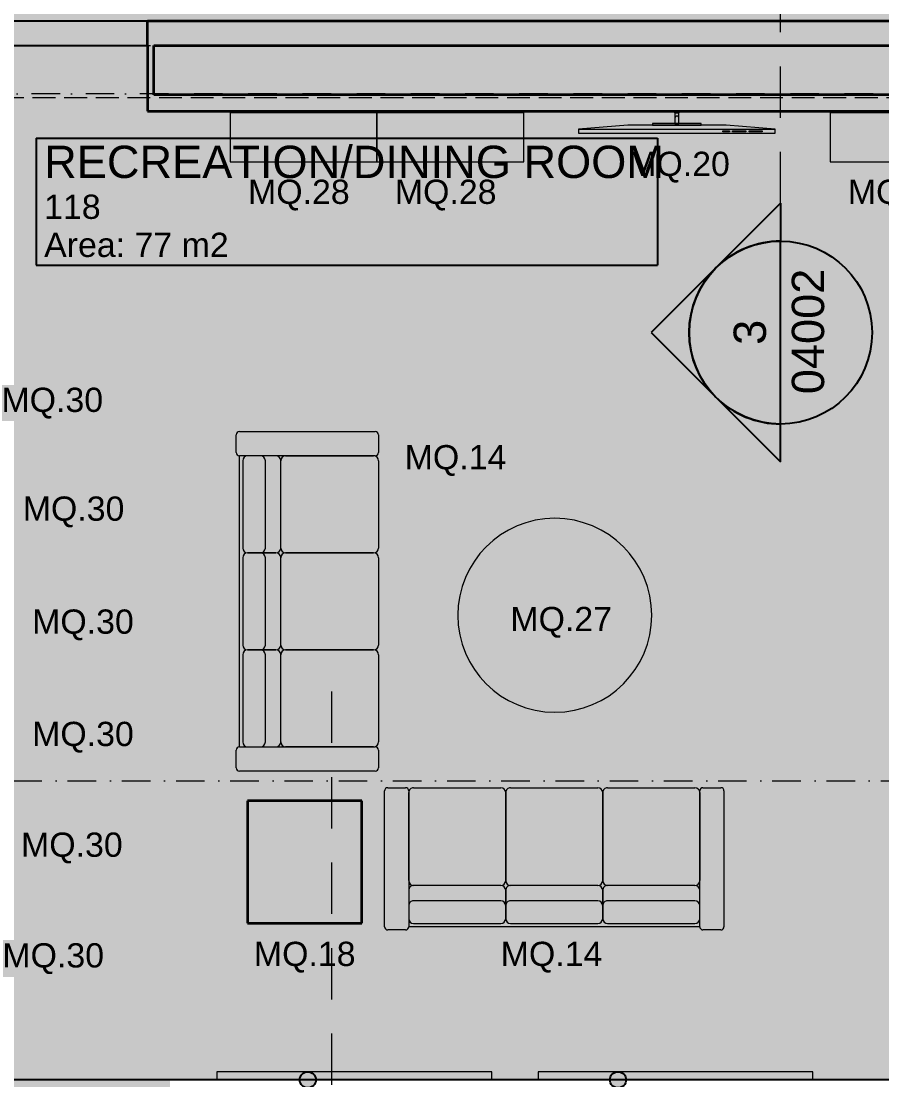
# Model space of a CAD drawing. Header units: millimetres. Extents: x -14278 to 101596, y -22378 to 34603.
# Drawn here: x 16493 to 21816, y 150 to 6700 of the extents above; entities that cross this region are included whole.
import ezdxf
from ezdxf.enums import TextEntityAlignment as Align

# ---------------------------------------------------------------- set-up
doc = ezdxf.new("R2010")
doc.units = ezdxf.units.MM
doc.header["$MEASUREMENT"] = 0
for name, pattern in [('Dot & Dashed', [335.138881, 176.388884, -88.194442, 0, -70.555556]), ('Hidden Line', [195.611112, 141.111112, -54.5]), ('Long Dashed', [529.166651, 317.499995, -211.666656])]:
    doc.linetypes.add(name, pattern=pattern)
for name, color, linetype in [('A-Zz_20_10_90-T_TextFFEInternal', 7, 'Continuous'), ('A-Zz_60_50_80-P_MarkerSection', 7, 'Continuous'), ('NewA-Ee_25_10-M_WallsExternal', 7, 'Continuous'), ('NewA-Ee_25_10-M_WallsInternal', 7, 'Continuous'), ('NewA-Ee_30_40-M_Floors', 7, 'Continuous'), ('NewA-Ee_30_60-M_Pavements', 7, 'Continuous'), ('NewA-Ee_40_20-M_GeneralFFAndEInternalFixed', 7, 'Continuous'), ('NewA-Ee_40_20-M_GeneralFFAndEInternalMovable', 7, 'Continuous'), ('NewA-SL-M_SpacesInternal', 7, 'Continuous'), ('NewA-Ss_30_25-M_CeilingAndSoffitSystems', 7, 'Continuous'), ('NewA-Zz_20_10_90-T_TextFFEInternal', 7, 'Continuous'), ('NewA-Zz_35_40_80-M_GridStructural', 7, 'Continuous'), ('NewA-Zz_50_10_70-P_BoundarySiteRed', 7, 'Continuous'), ('NewA-Zz_50_90_00-M_GrossInternal', 7, 'Continuous')]:
    doc.layers.add(name, color=color, linetype=linetype)
doc.styles.add('GENERATED_STYLE_1', font='')
doc.styles.get('GENERATED_STYLE_1').set_extended_font_data('Arial')

# ---------------------------------------------------------------- blocks, each defined once
blk = doc.blocks.new('Beam_1_1', base_point=(28050, 0))
at = {"layer": 'NewA-Ee_25_10-M_WallsExternal', "color": 6, "linetype": 'Hidden Line', "lineweight": 13}
blk.add_line((28050, 6225.1), (8350, 6225.1), dxfattribs=at)
blk = doc.blocks.new('HALL_117_9_1', base_point=(18959.3, 7316.1))
at = {"layer": 'NewA-SL-M_SpacesInternal', "color": 253, "linetype": 'Continuous', "lineweight": 13}
blk.add_line((6032.8, 6700.3), (27899.7, 6700.3), dxfattribs=at)
at = {"layer": 'NewA-SL-M_SpacesInternal', "color": 5, "lineweight": 70, "style": 'GENERATED_STYLE_1'}
for tag, height, p in [('ROOM_NAME', 200, (18313.2, 7623.9)), ('ROOM_NUMBER', 150, (18313.2, 7321.1)), ('adj_text', 150, (18313.2, 7085.4))]:
    blk.add_attdef(tag, text='', height=height, dxfattribs=at).set_placement(p, align=Align.TOP_LEFT)
blk = doc.blocks.new('RECREATION_DINING ROOM_118_18_1', base_point=(18506.4, 5622.1))
at = {"layer": 'NewA-SL-M_SpacesInternal', "color": 253, "linetype": 'Continuous', "lineweight": 13}
for p, q in [((17273.6, 6550.3), (15249.9, 6550.3)), ((17273.6, 6144.1), (17273.6, 6550.3)), ((25956, 6144.1), (17273.6, 6144.1)), ((16200, 150.3), (27899.7, 150.3))]:
    blk.add_line(p, q, dxfattribs=at)
at = {"layer": 'NewA-SL-M_SpacesInternal', "linetype": 'Continuous'}
for p, q in [((16584.6, 5975.6), (16584.6, 5661.4)), ((16584.6, 5975.6), (20428.2, 5975.6)), ((20428.2, 5975.6), (20428.2, 5661.4)), ((16584.6, 5661.4), (16584.6, 5425.6)), ((20428.2, 5661.4), (20428.2, 5425.6)), ((16584.6, 5425.6), (16584.6, 5189.9)), ((20428.2, 5425.6), (20428.2, 5189.9)), ((16584.6, 5189.9), (20428.2, 5189.9))]:
    blk.add_line(p, q, dxfattribs=at)
at = {"layer": 'NewA-SL-M_SpacesInternal', "color": 5, "lineweight": 70, "style": 'GENERATED_STYLE_1'}
for tag, height, p in [('ROOM_NAME', 200, (16634.6, 5929.9)), ('ROOM_NUMBER', 150, (16634.6, 5627.1)), ('adj_text', 150, (16634.6, 5391.4))]:
    blk.add_attdef(tag, text='', height=height, dxfattribs=at).set_placement(p, align=Align.TOP_LEFT)
blk = doc.blocks.new('Mesh_1_1', base_point=(14339.9, 34603))
at = {"layer": 'NewA-Ee_30_60-M_Pavements', "color": 254, "linetype": 'Continuous', "lineweight": 13, "flags": 128}
blk.add_lwpolyline([(14339.9, 34603, -0.414214), (42830.6, 6112.3, -0.414214), (14339.9, -22378.4, -0.414214), (-14150.7, 6112.3, -0.414214)], format="xyb", close=True, dxfattribs=at)
blk = doc.blocks.new('Slab_4_1', base_point=(11328, 15324.9))
at = {"layer": 'NewA-Ee_30_40-M_Floors', "linetype": 'Continuous', "lineweight": 13}
blk.add_hatch(color=254, dxfattribs=at).paths.add_polyline_path([(11328, 15324.9), (11328, 15099.7), (150.3, 15099.7), (150.3, 9350.5), (-124.9, 9350.5), (-124.9, 8300.5), (150.3, 8300.5), (150.3, 6700.3), (2050.3, 6700.3), (2050.3, 2150.3), (5499.7, 2150.3), (5499.7, 3091.8), (6214.3, 3091.8), (6214.3, 2766.8), (7714.3, 2766.8), (7714.3, 3091.8), (8455.6, 3091.8), (8500.3, 150.3), (16363.1, 150.3), (16363.1, -124.9), (17413.1, -124.9), (17413.1, 150.3), (27899.7, 150.3), (27899.7, 6700.3), (34699.7, 6700.3), (34699.7, 15099.7), (34639.4, 15099.7), (34639.4, 15324.9), (32809.4, 15324.9), (32809.4, 15099.7), (13158, 15099.7), (13158, 15324.9)])
blk = doc.blocks.new('Slab_6_1', base_point=(17273.6, 6550.3))
at = {"layer": 'NewA-Ss_30_25-M_CeilingAndSoffitSystems', "linetype": 'Continuous', "lineweight": 0}
blk.add_hatch(color=255, dxfattribs=at).paths.add_polyline_path([(17273.6, 6550.3), (15249.9, 6550.3), (15249.9, 150.3), (27899.7, 150.3), (27899.7, 6550), (25956, 6550), (25956, 6144.1), (17273.6, 6144.1)])
at = {"layer": 'NewA-Ss_30_25-M_CeilingAndSoffitSystems', "color": 6, "linetype": 'Continuous', "lineweight": 13, "flags": 128}
blk.add_lwpolyline([(17273.6, 6550.3), (17273.6, 6144.1), (25956, 6144.1), (25956, 6550), (27899.7, 6550), (27899.7, 150.3), (15249.9, 150.3), (15249.9, 6550.3)], close=True, dxfattribs=at)
blk = doc.blocks.new('Slab_18_1', base_point=(32225, 6700.3))
at = {"layer": 'NewA-Ss_30_25-M_CeilingAndSoffitSystems', "linetype": 'Continuous', "lineweight": 0}
blk.add_hatch(color=255, dxfattribs=at).paths.add_polyline_path([(32225, 6700.3), (32225, 8075), (6060, 8075), (6060, 6700.3)])
at = {"layer": 'NewA-Ss_30_25-M_CeilingAndSoffitSystems', "color": 6, "linetype": 'Continuous', "lineweight": 13, "flags": 128}
blk.add_lwpolyline([(32225, 6700.3), (6060, 6700.3), (6060, 8075), (32225, 8075)], close=True, dxfattribs=at)
blk = doc.blocks.new('Wall_9_1', base_point=(28050, 0))
at = {"layer": 'NewA-Ee_25_10-M_WallsExternal', "linetype": 'Continuous'}
for p, q in [((17413.1, 150.3), (16363.1, 150.3)), ((19302.8, 150.3), (17802.8, 150.3)), ((21289.6, 150.3), (19789.6, 150.3)), ((22651.6, 150.3), (21601.6, 150.3))]:
    blk.add_line(p, q, dxfattribs=at)
blk = doc.blocks.new('Wall_52_1', base_point=(6032.8, 6700.3))
at = {"layer": 'NewA-Ee_25_10-M_WallsInternal', "linetype": 'Continuous'}
for p, q in [((17273.6, 6700.3), (15249.9, 6700.3)), ((15249.9, 6550.3), (17273.6, 6550.3))]:
    blk.add_line(p, q, dxfattribs=at)
at = {"layer": 'NewA-Ee_25_10-M_WallsInternal', "color": 92, "linetype": 'Continuous', "lineweight": 35}
blk.add_line((17273.6, 6550.3), (17273.6, 6700.3), dxfattribs=at)
at = {"layer": 'NewA-Ee_25_10-M_WallsInternal', "color": 92, "linetype": 'Continuous', "lineweight": 35, "flags": 128}
for points in [[(25956, 6700.3), (17273.6, 6700.3)], [(17313.6, 6550.3), (25916, 6550.3)]]:
    blk.add_lwpolyline(points, dxfattribs=at)
blk = doc.blocks.new('Wall_54_1', base_point=(17273.6, 6144.1))
at = {"layer": 'NewA-Ee_25_10-M_WallsInternal', "color": 92, "linetype": 'Continuous', "lineweight": 35, "flags": 128}
for points in [[(25916, 6244.1), (17313.6, 6244.1)], [(17273.6, 6144.1), (25956, 6144.1)]]:
    blk.add_lwpolyline(points, dxfattribs=at)
blk = doc.blocks.new('Wall_56_1', base_point=(17273.6, 6144.1))
at = {"layer": 'NewA-Ee_25_10-M_WallsInternal', "color": 92, "linetype": 'Continuous', "lineweight": 35, "flags": 128}
for points in [[(17273.6, 6550.3), (17273.6, 6144.1)], [(17313.6, 6244.1), (17313.6, 6550.3)]]:
    blk.add_lwpolyline(points, dxfattribs=at)
blk = doc.blocks.new('Standard grid marker_2')
at = {"layer": 'NewA-Zz_35_40_80-M_GridStructural', "color": 6, "linetype": 'Dot & Dashed', "lineweight": 13}
blk.add_line((1000, 0), (40175.6, 0), dxfattribs=at)
at = {"layer": 'NewA-Zz_35_40_80-M_GridStructural', "style": 'GENERATED_STYLE_1'}
blk.add_attdef('AC_MarkerText_1', text='', height=250, dxfattribs=at).set_placement((41425.6, 14.3), align=Align.MIDDLE_CENTER)
blk = doc.blocks.new('Standard grid marker_4')
at = {"layer": 'NewA-Zz_35_40_80-M_GridStructural', "color": 6, "linetype": 'Dot & Dashed', "lineweight": 13}
blk.add_line((1000, 0), (40175.6, 0), dxfattribs=at)
blk = doc.blocks.new('Book Shelf 01 19')
at = {"layer": 'NewA-Ee_40_20-M_GeneralFFAndEInternalFixed', "color": 1, "linetype": 'Continuous', "lineweight": 18}
for p, q in [((908.05, 303.2125), (0, 303.2125)), ((0, 303.2125), (0, 0)), ((908.05, 0), (908.05, 303.2125)), ((0, 0), (908.05, 0))]:
    blk.add_line(p, q, dxfattribs=at)
blk = doc.blocks.new('Sofa 19_2')
at = {"layer": 'NewA-Ee_40_20-M_GeneralFFAndEInternalMovable', "color": 1, "linetype": 'Continuous', "lineweight": 18}
for p, q in [((0, 20), (0, 860)), ((20, 880), (130, 880)), ((150, 860), (150, 20)), ((150, 860), (1950, 860)), ((1950, 20), (1950, 860)), ((1970, 880), (2080, 880)), ((2100, 860), (2100, 20)), ((150, 810), (150, 634.7)), ((720, 840), (180, 840)), ((750, 634.7), (750, 810)), ((750, 810), (750, 634.7)), ((1320, 840), (780, 840)), ((1350, 634.7), (1350, 810)), ((1350, 810), (1350, 634.7)), ((1920, 840), (1380, 840)), ((1950, 634.7), (1950, 810)), ((180, 700), (720, 700)), ((780, 700), (1320, 700)), ((1380, 700), (1920, 700)), ((180, 604.7), (720, 604.7)), ((180, 604.7), (720, 604.7)), ((780, 604.7), (1320, 604.7)), ((780, 604.7), (1320, 604.7)), ((1380, 604.7), (1920, 604.7)), ((1380, 604.7), (1920, 604.7)), ((150, 30), (150, 574.7)), ((750, 574.7), (750, 30)), ((750, 30), (750, 574.7)), ((1350, 574.7), (1350, 30)), ((1350, 30), (1350, 574.7)), ((1950, 574.7), (1950, 30)), ((130, 0), (20, 0)), ((720, 0), (180, 0)), ((1320, 0), (780, 0)), ((1920, 0), (1380, 0)), ((2080, 0), (1970, 0))]:
    blk.add_line(p, q, dxfattribs=at)
for centre, radius, start, end in [((20, 860), 20, 90, 180), ((130, 860), 20, 0, 90), ((1970, 860), 20, 90, 180), ((2080, 860), 20, 0, 90), ((180, 810), 30, 90, 180), ((720, 810), 30, 0, 90), ((780, 810), 30, 90, 180), ((1320, 810), 30, 0, 90), ((1380, 810), 30, 90, 180), ((1920, 810), 30, 0, 90), ((180, 730), 30, 180, 270), ((720, 730), 30, 270, 0), ((780, 730), 30, 180, 270), ((1320, 730), 30, 270, 0), ((1380, 730), 30, 180, 270), ((1920, 730), 30, 270, 0), ((180, 634.7), 30, 180, 270), ((180, 574.7), 30, 90, 180), ((720, 634.7), 30, 270, 0), ((720, 574.7), 30, 0, 90), ((780, 634.7), 30, 180, 270), ((780, 574.7), 30, 90, 180), ((1320, 634.7), 30, 270, 0), ((1320, 574.7), 30, 0, 90), ((1380, 634.7), 30, 180, 270), ((1380, 574.7), 30, 90, 180), ((1920, 634.7), 30, 270, 0), ((1920, 574.7), 30, 0, 90), ((20, 20), 20, 180, 270), ((130, 20), 20, 270, 0), ((180, 30), 30, 180, 270), ((720, 30), 30, 270, 0), ((780, 30), 30, 180, 270), ((1320, 30), 30, 270, 0), ((1380, 30), 30, 180, 270), ((1920, 30), 30, 270, 0), ((1970, 20), 20, 180, 270), ((2080, 20), 20, 270, 0)]:
    blk.add_arc(centre, radius, start, end, dxfattribs=at)
blk = doc.blocks.new('Round Table 01 19')
at = {"layer": 'NewA-Ee_40_20-M_GeneralFFAndEInternalMovable', "color": 1, "linetype": 'Continuous', "lineweight": 18}
for start, end in [(0, 180), (180, 0)]:
    blk.add_arc((0, 0), 600, start, end, dxfattribs=at)
blk = doc.blocks.new('Rectangular Table 01 19')
at = {"layer": 'NewA-Ee_40_20-M_GeneralFFAndEInternalMovable', "color": 92, "linetype": 'Continuous', "lineweight": 35}
for p, q in [((706.4375, 757.2375), (0, 757.2375)), ((0, 757.2375), (0, 0)), ((706.4375, 0), (706.4375, 757.2375)), ((0, 0), (706.4375, 0))]:
    blk.add_line(p, q, dxfattribs=at)
blk = doc.blocks.new('Flat Panel TV 19')
at = {"layer": 'NewA-Ee_40_20-M_GeneralFFAndEInternalFixed', "color": 1, "linetype": 'Continuous', "lineweight": 18}
for p, q in [((623.3, 137.5), (593.3, 137.5)), ((593.3, 137.5), (593.3, 127.5)), ((623.3, 127.5), (623.3, 137.5)), ((593.3, 127.5), (623.3, 127.5)), ((620.8, 127.5), (595.8, 127.5)), ((595.8, 127.5), (595.8, 60)), ((620.8, 60), (620.8, 127.5)), ((304.2, 50), (0, 25)), ((0, 25), (0, 0)), ((0, 25), (1216.6, 25)), ((0, 0), (1216.6, 0)), ((912.5, 50), (304.2, 50)), ((758.3, 60), (458.3, 60)), ((458.3, 60), (458.3, 50)), ((458.3, 50), (758.3, 50)), ((595.8, 60), (620.8, 60)), ((758.3, 50), (758.3, 60)), ((892.2, 10), (892.2, 16.2)), ((892.2, 16.2), (932.7, 16.2)), ((932.7, 10), (892.2, 10)), ((1216.6, 25), (912.5, 50)), ((932.7, 16.2), (932.7, 10)), ((953, 10), (953, 16.2)), ((953, 16.2), (1034.1, 16.2)), ((1034.1, 10), (953, 10)), ((1034.1, 16.2), (1034.1, 10)), ((1054.4, 10), (1054.4, 16.2)), ((1054.4, 16.2), (1135.5, 16.2)), ((1135.5, 10), (1054.4, 10)), ((1135.5, 16.2), (1135.5, 10)), ((1216.6, 0), (1216.6, 25))]:
    blk.add_line(p, q, dxfattribs=at)
blk.add_arc((608.3, 93.8), 12.5, 0, 180, dxfattribs=at)
blk = doc.blocks.new('Venetian Blind 19')
at = {"layer": 'NewA-Ee_40_20-M_GeneralFFAndEInternalFixed', "color": 1, "linetype": 'Continuous', "lineweight": 18}
for p, q in [((1700, 50), (0, 50)), ((0, 50), (0, 0)), ((0, 0), (1700, 0)), ((1700, 0), (1700, 50))]:
    blk.add_line(p, q, dxfattribs=at)
blk = doc.blocks.new('Line_55_1', base_point=(18495.5, -613.6))
at = {"layer": 'NewA-Zz_20_10_90-T_TextFFEInternal', "linetype": 'Continuous'}
blk.add_hatch(color=256, dxfattribs=at).paths.add_polyline_path([(18315.3, 150.3), (18311.5, 169.4), (18300.7, 185.6), (18284.5, 196.5), (18265.3, 200.3), (18246.2, 196.5), (18230, 185.6), (18219.1, 169.4), (18215.3, 150.3), (18219.1, 131.2), (18230, 114.9), (18246.2, 104.1), (18265.3, 100.3), (18284.5, 104.1), (18300.7, 114.9), (18311.5, 131.2)])
blk.add_line((18495.5, -613.6), (18279.8, 102.4), dxfattribs=at)
blk.add_circle((18265.3, 150.3), 50, dxfattribs=at)
blk = doc.blocks.new('Line_56_1', base_point=(20414, -613.6))
at = {"layer": 'NewA-Zz_20_10_90-T_TextFFEInternal', "linetype": 'Continuous'}
blk.add_hatch(color=256, dxfattribs=at).paths.add_polyline_path([(20233.8, 150.3), (20230, 169.4), (20219.1, 185.6), (20202.9, 196.5), (20183.8, 200.3), (20164.6, 196.5), (20148.4, 185.6), (20137.6, 169.4), (20133.8, 150.3), (20137.6, 131.2), (20148.4, 114.9), (20164.6, 104.1), (20183.8, 100.3), (20202.9, 104.1), (20219.1, 114.9), (20230, 131.2)])
blk.add_line((20414, -613.6), (20198.2, 102.4), dxfattribs=at)
blk.add_circle((20183.8, 150.3), 50, dxfattribs=at)
blk = doc.blocks.new('Cutting Plane_3_1', base_point=(21189.7, 4773.6))
at = {"layer": 'A-Zz_60_50_80-P_MarkerSection', "linetype": 'Continuous'}
for points in [[(21189.7, 5573.6), (21189.7, 5339.3, 0.198912), (20789.7, 5173.6)], [(20789.7, 4373.6, -0.414214), (20789.7, 5173.6), (20389.7, 4773.6)], [(21189.7, 3973.6), (21189.7, 4207.9, -0.198912), (20789.7, 4373.6)]]:
    blk.add_hatch(color=256, dxfattribs=at).paths.add_polyline_path(points)
at = {"layer": 'A-Zz_60_50_80-P_MarkerSection', "color": 6, "linetype": 'Long Dashed', "lineweight": 13}
blk.add_line((21189.7, 5573.6), (21189.7, 7386.3), dxfattribs=at)
at = {"layer": 'A-Zz_60_50_80-P_MarkerSection', "linetype": 'Continuous'}
for p, q in [((20789.7, 5173.6), (21189.7, 5573.6)), ((21189.7, 5573.6), (21189.7, 5339.3)), ((21189.7, 4207.9), (21189.7, 5339.3)), ((20789.7, 5173.6), (20389.7, 4773.6)), ((20389.7, 4773.6), (20789.7, 4373.6)), ((20789.7, 4373.6), (21189.7, 3973.6)), ((21189.7, 3973.6), (21189.7, 4207.9))]:
    blk.add_line(p, q, dxfattribs=at)
blk.add_circle((21189.7, 4773.6), 565.7, dxfattribs=at)
for start, end in [(90, 135), (135, 225), (225, 270)]:
    blk.add_arc((21189.7, 4773.6), 565.7, start, end, dxfattribs=at)
at = {"layer": 'A-Zz_60_50_80-P_MarkerSection', "char_height": 200, "attachment_point": 7, "rotation": 90, "style": 'GENERATED_STYLE_1'}
for s, insert in [('\\A1;{\\fArial|b0|i0|c0|p34;04002}', (21461.6, 4392.2)), ('\\A1;{\\fArial|b0|i0|c0|p34;3}', (21101.8, 4697.3))]:
    blk.add_mtext(s, dxfattribs=dict(at, insert=insert))
blk = doc.blocks.new('Label_38_1', base_point=(19407.5, 3160.5))
at = {"layer": 'A-Zz_20_10_90-T_TextFFEInternal', "insert": (19832.5, 3076.2), "char_height": 150, "attachment_point": 2, "style": 'GENERATED_STYLE_1'}
blk.add_mtext('\\fArial|b0|i0|c0|p34;MQ.27\\fArial|b0|i0|c0|p34;\\fArial|b0|i0|c0|p34;\\fArial|b0|i0|c0|p34;\\fArial|b0|i0|c0|p34;\\fArial|b0|i0|c0|p34;\\fArial|b0|i0|c0|p34;\\fArial|b0|i0|c0|p34;\\fArial|b0|i0|c0|p34;\\fArial|b0|i0|c0|p34;\\fArial|b0|i0|c0|p34;\\fArial|b0|i0|c0|p34;\\fArial|b0|i0|c0|p34;\\fArial|b0|i0|c0|p34;\\fArial|b0|i0|c0|p34;\\fArial|b0|i0|c0|p34;\\fArial|b0|i0|c0|p34;\\fArial|b0|i0|c0|p34;\\fArial|b0|i0|c0|p34;\\fArial|b0|i0|c0|p34;\\fArial|b0|i0|c0|p34;\\fArial|b0|i0|c0|p34;\\fArial|b0|i0|c0|p34;\\fArial|b0|i0|c0|p34;\\fArial|b0|i0|c0|p34;\\fArial|b0|i0|c0|p34;\\fArial|b0|i0|c0|p34;\\fArial|b0|i0|c0|p34;\\fArial|b0|i0|c0|p34;\\fArial|b0|i0|c0|p34;}', dxfattribs=at)
blk = doc.blocks.new('Label_39_1', base_point=(19347.8, 1088.7))
at = {"layer": 'A-Zz_20_10_90-T_TextFFEInternal', "insert": (19772.8, 1004.5), "char_height": 150, "attachment_point": 2, "style": 'GENERATED_STYLE_1'}
blk.add_mtext('\\fArial|b0|i0|c0|p34;MQ.14\\fArial|b0|i0|c0|p34;\\fArial|b0|i0|c0|p34;\\fArial|b0|i0|c0|p34;\\fArial|b0|i0|c0|p34;\\fArial|b0|i0|c0|p34;\\fArial|b0|i0|c0|p34;\\fArial|b0|i0|c0|p34;\\fArial|b0|i0|c0|p34;\\fArial|b0|i0|c0|p34;\\fArial|b0|i0|c0|p34;\\fArial|b0|i0|c0|p34;\\fArial|b0|i0|c0|p34;\\fArial|b0|i0|c0|p34;\\fArial|b0|i0|c0|p34;\\fArial|b0|i0|c0|p34;\\fArial|b0|i0|c0|p34;\\fArial|b0|i0|c0|p34;\\fArial|b0|i0|c0|p34;\\fArial|b0|i0|c0|p34;\\fArial|b0|i0|c0|p34;\\fArial|b0|i0|c0|p34;\\fArial|b0|i0|c0|p34;\\fArial|b0|i0|c0|p34;\\fArial|b0|i0|c0|p34;\\fArial|b0|i0|c0|p34;\\fArial|b0|i0|c0|p34;\\fArial|b0|i0|c0|p34;\\fArial|b0|i0|c0|p34;\\fArial|b0|i0|c0|p34;}', dxfattribs=at)
blk = doc.blocks.new('Label_45_1', base_point=(17821.3, 1088.7))
at = {"layer": 'A-Zz_20_10_90-T_TextFFEInternal', "insert": (18246.3, 1004.5), "char_height": 150, "attachment_point": 2, "style": 'GENERATED_STYLE_1'}
blk.add_mtext('\\fArial|b0|i0|c0|p34;MQ.18\\fArial|b0|i0|c0|p34;\\fArial|b0|i0|c0|p34;\\fArial|b0|i0|c0|p34;\\fArial|b0|i0|c0|p34;\\fArial|b0|i0|c0|p34;\\fArial|b0|i0|c0|p34;\\fArial|b0|i0|c0|p34;\\fArial|b0|i0|c0|p34;\\fArial|b0|i0|c0|p34;\\fArial|b0|i0|c0|p34;\\fArial|b0|i0|c0|p34;\\fArial|b0|i0|c0|p34;\\fArial|b0|i0|c0|p34;\\fArial|b0|i0|c0|p34;\\fArial|b0|i0|c0|p34;\\fArial|b0|i0|c0|p34;\\fArial|b0|i0|c0|p34;\\fArial|b0|i0|c0|p34;\\fArial|b0|i0|c0|p34;\\fArial|b0|i0|c0|p34;\\fArial|b0|i0|c0|p34;\\fArial|b0|i0|c0|p34;\\fArial|b0|i0|c0|p34;\\fArial|b0|i0|c0|p34;\\fArial|b0|i0|c0|p34;\\fArial|b0|i0|c0|p34;\\fArial|b0|i0|c0|p34;\\fArial|b0|i0|c0|p34;\\fArial|b0|i0|c0|p34;}', dxfattribs=at)
blk = doc.blocks.new('Label_46_1', base_point=(18753.9, 4161.8))
at = {"layer": 'A-Zz_20_10_90-T_TextFFEInternal', "insert": (19178.9, 4077.5), "char_height": 150, "attachment_point": 2, "style": 'GENERATED_STYLE_1'}
blk.add_mtext('\\fArial|b0|i0|c0|p34;MQ.14\\fArial|b0|i0|c0|p34;\\fArial|b0|i0|c0|p34;\\fArial|b0|i0|c0|p34;\\fArial|b0|i0|c0|p34;\\fArial|b0|i0|c0|p34;\\fArial|b0|i0|c0|p34;\\fArial|b0|i0|c0|p34;\\fArial|b0|i0|c0|p34;\\fArial|b0|i0|c0|p34;\\fArial|b0|i0|c0|p34;\\fArial|b0|i0|c0|p34;\\fArial|b0|i0|c0|p34;\\fArial|b0|i0|c0|p34;\\fArial|b0|i0|c0|p34;\\fArial|b0|i0|c0|p34;\\fArial|b0|i0|c0|p34;\\fArial|b0|i0|c0|p34;\\fArial|b0|i0|c0|p34;\\fArial|b0|i0|c0|p34;\\fArial|b0|i0|c0|p34;\\fArial|b0|i0|c0|p34;\\fArial|b0|i0|c0|p34;\\fArial|b0|i0|c0|p34;\\fArial|b0|i0|c0|p34;\\fArial|b0|i0|c0|p34;\\fArial|b0|i0|c0|p34;\\fArial|b0|i0|c0|p34;\\fArial|b0|i0|c0|p34;\\fArial|b0|i0|c0|p34;}', dxfattribs=at)
blk = doc.blocks.new('Label_47_1', base_point=(17785.1, 5804))
at = {"layer": 'A-Zz_20_10_90-T_TextFFEInternal', "insert": (18210.1, 5719.7), "char_height": 150, "attachment_point": 2, "style": 'GENERATED_STYLE_1'}
blk.add_mtext('\\fArial|b0|i0|c0|p34;MQ.28\\fArial|b0|i0|c0|p34;\\fArial|b0|i0|c0|p34;\\fArial|b0|i0|c0|p34;\\fArial|b0|i0|c0|p34;\\fArial|b0|i0|c0|p34;\\fArial|b0|i0|c0|p34;\\fArial|b0|i0|c0|p34;\\fArial|b0|i0|c0|p34;\\fArial|b0|i0|c0|p34;\\fArial|b0|i0|c0|p34;\\fArial|b0|i0|c0|p34;\\fArial|b0|i0|c0|p34;\\fArial|b0|i0|c0|p34;\\fArial|b0|i0|c0|p34;\\fArial|b0|i0|c0|p34;\\fArial|b0|i0|c0|p34;\\fArial|b0|i0|c0|p34;\\fArial|b0|i0|c0|p34;\\fArial|b0|i0|c0|p34;\\fArial|b0|i0|c0|p34;\\fArial|b0|i0|c0|p34;\\fArial|b0|i0|c0|p34;\\fArial|b0|i0|c0|p34;\\fArial|b0|i0|c0|p34;\\fArial|b0|i0|c0|p34;\\fArial|b0|i0|c0|p34;\\fArial|b0|i0|c0|p34;\\fArial|b0|i0|c0|p34;\\fArial|b0|i0|c0|p34;}', dxfattribs=at)
blk = doc.blocks.new('Label_48_1', base_point=(18693.2, 5804))
at = {"layer": 'A-Zz_20_10_90-T_TextFFEInternal', "insert": (19118.2, 5719.7), "char_height": 150, "attachment_point": 2, "style": 'GENERATED_STYLE_1'}
blk.add_mtext('\\fArial|b0|i0|c0|p34;MQ.28\\fArial|b0|i0|c0|p34;\\fArial|b0|i0|c0|p34;\\fArial|b0|i0|c0|p34;\\fArial|b0|i0|c0|p34;\\fArial|b0|i0|c0|p34;\\fArial|b0|i0|c0|p34;\\fArial|b0|i0|c0|p34;\\fArial|b0|i0|c0|p34;\\fArial|b0|i0|c0|p34;\\fArial|b0|i0|c0|p34;\\fArial|b0|i0|c0|p34;\\fArial|b0|i0|c0|p34;\\fArial|b0|i0|c0|p34;\\fArial|b0|i0|c0|p34;\\fArial|b0|i0|c0|p34;\\fArial|b0|i0|c0|p34;\\fArial|b0|i0|c0|p34;\\fArial|b0|i0|c0|p34;\\fArial|b0|i0|c0|p34;\\fArial|b0|i0|c0|p34;\\fArial|b0|i0|c0|p34;\\fArial|b0|i0|c0|p34;\\fArial|b0|i0|c0|p34;\\fArial|b0|i0|c0|p34;\\fArial|b0|i0|c0|p34;\\fArial|b0|i0|c0|p34;\\fArial|b0|i0|c0|p34;\\fArial|b0|i0|c0|p34;\\fArial|b0|i0|c0|p34;}', dxfattribs=at)
blk = doc.blocks.new('Label_49_1', base_point=(21495.1, 5804))
at = {"layer": 'A-Zz_20_10_90-T_TextFFEInternal', "insert": (21920.1, 5719.7), "char_height": 150, "attachment_point": 2, "style": 'GENERATED_STYLE_1'}
blk.add_mtext('\\fArial|b0|i0|c0|p34;MQ.28\\fArial|b0|i0|c0|p34;\\fArial|b0|i0|c0|p34;\\fArial|b0|i0|c0|p34;\\fArial|b0|i0|c0|p34;\\fArial|b0|i0|c0|p34;\\fArial|b0|i0|c0|p34;\\fArial|b0|i0|c0|p34;\\fArial|b0|i0|c0|p34;\\fArial|b0|i0|c0|p34;\\fArial|b0|i0|c0|p34;\\fArial|b0|i0|c0|p34;\\fArial|b0|i0|c0|p34;\\fArial|b0|i0|c0|p34;\\fArial|b0|i0|c0|p34;\\fArial|b0|i0|c0|p34;\\fArial|b0|i0|c0|p34;\\fArial|b0|i0|c0|p34;\\fArial|b0|i0|c0|p34;\\fArial|b0|i0|c0|p34;\\fArial|b0|i0|c0|p34;\\fArial|b0|i0|c0|p34;\\fArial|b0|i0|c0|p34;\\fArial|b0|i0|c0|p34;\\fArial|b0|i0|c0|p34;\\fArial|b0|i0|c0|p34;\\fArial|b0|i0|c0|p34;\\fArial|b0|i0|c0|p34;\\fArial|b0|i0|c0|p34;\\fArial|b0|i0|c0|p34;}', dxfattribs=at)
blk = doc.blocks.new('Label_100_1', base_point=(16265.7, 1079.7))
at = {"layer": 'A-Zz_20_10_90-T_TextFFEInternal', "insert": (16690.7, 995.4), "char_height": 150, "attachment_point": 2, "style": 'GENERATED_STYLE_1'}
blk.add_mtext('\\fArial|b0|i0|c0|p34;MQ.30\\fArial|b0|i0|c0|p34;\\fArial|b0|i0|c0|p34;\\fArial|b0|i0|c0|p34;\\fArial|b0|i0|c0|p34;\\fArial|b0|i0|c0|p34;\\fArial|b0|i0|c0|p34;\\fArial|b0|i0|c0|p34;\\fArial|b0|i0|c0|p34;\\fArial|b0|i0|c0|p34;\\fArial|b0|i0|c0|p34;\\fArial|b0|i0|c0|p34;\\fArial|b0|i0|c0|p34;\\fArial|b0|i0|c0|p34;\\fArial|b0|i0|c0|p34;\\fArial|b0|i0|c0|p34;\\fArial|b0|i0|c0|p34;\\fArial|b0|i0|c0|p34;\\fArial|b0|i0|c0|p34;\\fArial|b0|i0|c0|p34;\\fArial|b0|i0|c0|p34;\\fArial|b0|i0|c0|p34;\\fArial|b0|i0|c0|p34;\\fArial|b0|i0|c0|p34;\\fArial|b0|i0|c0|p34;\\fArial|b0|i0|c0|p34;\\fArial|b0|i0|c0|p34;\\fArial|b0|i0|c0|p34;\\fArial|b0|i0|c0|p34;\\fArial|b0|i0|c0|p34;}', dxfattribs=at)
blk = doc.blocks.new('Label_101_1', base_point=(16381.2, 1764.5))
at = {"layer": 'A-Zz_20_10_90-T_TextFFEInternal', "insert": (16806.2, 1680.2), "char_height": 150, "attachment_point": 2, "style": 'GENERATED_STYLE_1'}
blk.add_mtext('\\fArial|b0|i0|c0|p34;MQ.30\\fArial|b0|i0|c0|p34;\\fArial|b0|i0|c0|p34;\\fArial|b0|i0|c0|p34;\\fArial|b0|i0|c0|p34;\\fArial|b0|i0|c0|p34;\\fArial|b0|i0|c0|p34;\\fArial|b0|i0|c0|p34;\\fArial|b0|i0|c0|p34;\\fArial|b0|i0|c0|p34;\\fArial|b0|i0|c0|p34;\\fArial|b0|i0|c0|p34;\\fArial|b0|i0|c0|p34;\\fArial|b0|i0|c0|p34;\\fArial|b0|i0|c0|p34;\\fArial|b0|i0|c0|p34;\\fArial|b0|i0|c0|p34;\\fArial|b0|i0|c0|p34;\\fArial|b0|i0|c0|p34;\\fArial|b0|i0|c0|p34;\\fArial|b0|i0|c0|p34;\\fArial|b0|i0|c0|p34;\\fArial|b0|i0|c0|p34;\\fArial|b0|i0|c0|p34;\\fArial|b0|i0|c0|p34;\\fArial|b0|i0|c0|p34;\\fArial|b0|i0|c0|p34;\\fArial|b0|i0|c0|p34;\\fArial|b0|i0|c0|p34;\\fArial|b0|i0|c0|p34;}', dxfattribs=at)
blk = doc.blocks.new('Label_102_1', base_point=(16449.8, 2449.7))
at = {"layer": 'A-Zz_20_10_90-T_TextFFEInternal', "insert": (16874.8, 2365.4), "char_height": 150, "attachment_point": 2, "style": 'GENERATED_STYLE_1'}
blk.add_mtext('\\fArial|b0|i0|c0|p34;MQ.30\\fArial|b0|i0|c0|p34;\\fArial|b0|i0|c0|p34;\\fArial|b0|i0|c0|p34;\\fArial|b0|i0|c0|p34;\\fArial|b0|i0|c0|p34;\\fArial|b0|i0|c0|p34;\\fArial|b0|i0|c0|p34;\\fArial|b0|i0|c0|p34;\\fArial|b0|i0|c0|p34;\\fArial|b0|i0|c0|p34;\\fArial|b0|i0|c0|p34;\\fArial|b0|i0|c0|p34;\\fArial|b0|i0|c0|p34;\\fArial|b0|i0|c0|p34;\\fArial|b0|i0|c0|p34;\\fArial|b0|i0|c0|p34;\\fArial|b0|i0|c0|p34;\\fArial|b0|i0|c0|p34;\\fArial|b0|i0|c0|p34;\\fArial|b0|i0|c0|p34;\\fArial|b0|i0|c0|p34;\\fArial|b0|i0|c0|p34;\\fArial|b0|i0|c0|p34;\\fArial|b0|i0|c0|p34;\\fArial|b0|i0|c0|p34;\\fArial|b0|i0|c0|p34;\\fArial|b0|i0|c0|p34;\\fArial|b0|i0|c0|p34;\\fArial|b0|i0|c0|p34;}', dxfattribs=at)
blk = doc.blocks.new('Label_103_1', base_point=(16449.8, 3144.7))
at = {"layer": 'A-Zz_20_10_90-T_TextFFEInternal', "insert": (16874.8, 3060.4), "char_height": 150, "attachment_point": 2, "style": 'GENERATED_STYLE_1'}
blk.add_mtext('\\fArial|b0|i0|c0|p34;MQ.30\\fArial|b0|i0|c0|p34;\\fArial|b0|i0|c0|p34;\\fArial|b0|i0|c0|p34;\\fArial|b0|i0|c0|p34;\\fArial|b0|i0|c0|p34;\\fArial|b0|i0|c0|p34;\\fArial|b0|i0|c0|p34;\\fArial|b0|i0|c0|p34;\\fArial|b0|i0|c0|p34;\\fArial|b0|i0|c0|p34;\\fArial|b0|i0|c0|p34;\\fArial|b0|i0|c0|p34;\\fArial|b0|i0|c0|p34;\\fArial|b0|i0|c0|p34;\\fArial|b0|i0|c0|p34;\\fArial|b0|i0|c0|p34;\\fArial|b0|i0|c0|p34;\\fArial|b0|i0|c0|p34;\\fArial|b0|i0|c0|p34;\\fArial|b0|i0|c0|p34;\\fArial|b0|i0|c0|p34;\\fArial|b0|i0|c0|p34;\\fArial|b0|i0|c0|p34;\\fArial|b0|i0|c0|p34;\\fArial|b0|i0|c0|p34;\\fArial|b0|i0|c0|p34;\\fArial|b0|i0|c0|p34;\\fArial|b0|i0|c0|p34;\\fArial|b0|i0|c0|p34;}', dxfattribs=at)
blk = doc.blocks.new('Label_104_1', base_point=(16391.6, 3843.7))
at = {"layer": 'A-Zz_20_10_90-T_TextFFEInternal', "insert": (16816.6, 3759.4), "char_height": 150, "attachment_point": 2, "style": 'GENERATED_STYLE_1'}
blk.add_mtext('\\fArial|b0|i0|c0|p34;MQ.30\\fArial|b0|i0|c0|p34;\\fArial|b0|i0|c0|p34;\\fArial|b0|i0|c0|p34;\\fArial|b0|i0|c0|p34;\\fArial|b0|i0|c0|p34;\\fArial|b0|i0|c0|p34;\\fArial|b0|i0|c0|p34;\\fArial|b0|i0|c0|p34;\\fArial|b0|i0|c0|p34;\\fArial|b0|i0|c0|p34;\\fArial|b0|i0|c0|p34;\\fArial|b0|i0|c0|p34;\\fArial|b0|i0|c0|p34;\\fArial|b0|i0|c0|p34;\\fArial|b0|i0|c0|p34;\\fArial|b0|i0|c0|p34;\\fArial|b0|i0|c0|p34;\\fArial|b0|i0|c0|p34;\\fArial|b0|i0|c0|p34;\\fArial|b0|i0|c0|p34;\\fArial|b0|i0|c0|p34;\\fArial|b0|i0|c0|p34;\\fArial|b0|i0|c0|p34;\\fArial|b0|i0|c0|p34;\\fArial|b0|i0|c0|p34;\\fArial|b0|i0|c0|p34;\\fArial|b0|i0|c0|p34;\\fArial|b0|i0|c0|p34;\\fArial|b0|i0|c0|p34;}', dxfattribs=at)
blk = doc.blocks.new('Label_105_1', base_point=(16260, 4516.9))
at = {"layer": 'A-Zz_20_10_90-T_TextFFEInternal', "insert": (16685, 4432.6), "char_height": 150, "attachment_point": 2, "style": 'GENERATED_STYLE_1'}
blk.add_mtext('\\fArial|b0|i0|c0|p34;MQ.30\\fArial|b0|i0|c0|p34;\\fArial|b0|i0|c0|p34;\\fArial|b0|i0|c0|p34;\\fArial|b0|i0|c0|p34;\\fArial|b0|i0|c0|p34;\\fArial|b0|i0|c0|p34;\\fArial|b0|i0|c0|p34;\\fArial|b0|i0|c0|p34;\\fArial|b0|i0|c0|p34;\\fArial|b0|i0|c0|p34;\\fArial|b0|i0|c0|p34;\\fArial|b0|i0|c0|p34;\\fArial|b0|i0|c0|p34;\\fArial|b0|i0|c0|p34;\\fArial|b0|i0|c0|p34;\\fArial|b0|i0|c0|p34;\\fArial|b0|i0|c0|p34;\\fArial|b0|i0|c0|p34;\\fArial|b0|i0|c0|p34;\\fArial|b0|i0|c0|p34;\\fArial|b0|i0|c0|p34;\\fArial|b0|i0|c0|p34;\\fArial|b0|i0|c0|p34;\\fArial|b0|i0|c0|p34;\\fArial|b0|i0|c0|p34;\\fArial|b0|i0|c0|p34;\\fArial|b0|i0|c0|p34;\\fArial|b0|i0|c0|p34;\\fArial|b0|i0|c0|p34;}', dxfattribs=at)
blk = doc.blocks.new('Label_133_1', base_point=(20136.4, 5976.8))
at = {"layer": 'A-Zz_20_10_90-T_TextFFEInternal', "insert": (20561.4, 5892.5), "char_height": 150, "attachment_point": 2, "style": 'GENERATED_STYLE_1'}
blk.add_mtext('\\fArial|b0|i0|c0|p34;MQ.20\\fArial|b0|i0|c0|p34;\\fArial|b0|i0|c0|p34;\\fArial|b0|i0|c0|p34;\\fArial|b0|i0|c0|p34;\\fArial|b0|i0|c0|p34;\\fArial|b0|i0|c0|p34;\\fArial|b0|i0|c0|p34;\\fArial|b0|i0|c0|p34;\\fArial|b0|i0|c0|p34;\\fArial|b0|i0|c0|p34;\\fArial|b0|i0|c0|p34;\\fArial|b0|i0|c0|p34;\\fArial|b0|i0|c0|p34;\\fArial|b0|i0|c0|p34;\\fArial|b0|i0|c0|p34;\\fArial|b0|i0|c0|p34;\\fArial|b0|i0|c0|p34;\\fArial|b0|i0|c0|p34;\\fArial|b0|i0|c0|p34;\\fArial|b0|i0|c0|p34;\\fArial|b0|i0|c0|p34;\\fArial|b0|i0|c0|p34;\\fArial|b0|i0|c0|p34;\\fArial|b0|i0|c0|p34;\\fArial|b0|i0|c0|p34;\\fArial|b0|i0|c0|p34;\\fArial|b0|i0|c0|p34;\\fArial|b0|i0|c0|p34;\\fArial|b0|i0|c0|p34;}', dxfattribs=at)
blk = doc.blocks.new('Cutting Plane_10_1', base_point=(18413.7, -2269))
at = {"layer": 'A-Zz_60_50_80-P_MarkerSection', "color": 6, "linetype": 'Long Dashed', "lineweight": 13}
blk.add_line((18413.7, -1469), (18413.7, 2731), dxfattribs=at)

msp = doc.modelspace()

# ---------------------------------------------------------------- hatches: boundary and pattern name
at = {"layer": 'NewA-Zz_50_90_00-M_GrossInternal', "linetype": 'Continuous', "lineweight": 140}
msp.add_hatch(color=1, dxfattribs=at).paths.add_polyline_path([(150.3, 15099.7), (34699.7, 15099.7), (34699.7, 6700.3), (27899.7, 6700.3), (27899.7, 150.3), (8500.3, 150.3), (8500.3, 3091.8), (5499.7, 3091.8), (5499.7, 2150.3), (2050.3, 2150.3), (2050.3, 6700.3), (150.3, 6700.3)])

# ---------------------------------------------------------------- linework, layer by layer
at = {"layer": 'NewA-Zz_50_10_70-P_BoundarySiteRed', "color": 1, "linetype": 'Continuous', "lineweight": 140}
msp.add_circle((14339.9, 6112.3), 28490.7, dxfattribs=at)
at = {"layer": 'NewA-Zz_50_90_00-M_GrossInternal', "linetype": 'Continuous', "flags": 128}
msp.add_lwpolyline([(150.3, 15099.7), (34699.7, 15099.7), (34699.7, 6700.3), (27899.7, 6700.3), (27899.7, 150.3), (8500.3, 150.3), (8500.3, 3091.8), (5499.7, 3091.8), (5499.7, 2150.3), (2050.3, 2150.3), (2050.3, 6700.3), (150.3, 6700.3)], close=True, dxfattribs=at)

# ---------------------------------------------------------------- block references
at = {"layer": 'A-Zz_20_10_90-T_TextFFEInternal', "color": 6, "linetype": 'Continuous', "lineweight": 13}
for name, p in [('Label_133_1', (20136.4, 5976.8)), ('Label_47_1', (17785.1, 5804)), ('Label_48_1', (18693.2, 5804)), ('Label_49_1', (21495.1, 5804)), ('Label_105_1', (16260, 4516.9)), ('Label_46_1', (18753.9, 4161.8)), ('Label_104_1', (16391.6, 3843.7)), ('Label_103_1', (16449.8, 3144.7)), ('Label_38_1', (19407.5, 3160.5)), ('Label_102_1', (16449.8, 2449.7)), ('Label_101_1', (16381.2, 1764.5)), ('Label_100_1', (16265.7, 1079.7)), ('Label_45_1', (17821.3, 1088.7)), ('Label_39_1', (19347.8, 1088.7))]:
    msp.add_blockref(name, p, dxfattribs=at)
at = {"layer": 'A-Zz_60_50_80-P_MarkerSection', "color": 6, "lineweight": 13}
for name, p in [('Cutting Plane_10_1', (18413.7, -2269)), ('Cutting Plane_3_1', (21189.7, 4773.6))]:
    msp.add_blockref(name, p, dxfattribs=at)
at = {"layer": 'NewA-Ee_25_10-M_WallsExternal', "color": 6, "lineweight": 13}
msp.add_blockref('Beam_1_1', (28050, 0), dxfattribs=at)
at = {"layer": 'NewA-Ee_25_10-M_WallsExternal', "color": 92, "lineweight": 35}
msp.add_blockref('Wall_9_1', (28050, 0), dxfattribs=at)
at = {"layer": 'NewA-Ee_25_10-M_WallsInternal', "color": 92, "lineweight": 35}
for name, p in [('Wall_52_1', (6032.8, 6700.3)), ('Wall_56_1', (17273.6, 6144.1)), ('Wall_54_1', (17273.6, 6144.1))]:
    msp.add_blockref(name, p, dxfattribs=at)
at = {"layer": 'NewA-Ee_30_40-M_Floors', "color": 6, "linetype": 'Continuous', "lineweight": 13}
msp.add_blockref('Slab_4_1', (11328, 15324.9), dxfattribs=at)
at = {"layer": 'NewA-Ee_30_60-M_Pavements', "color": 254, "lineweight": 13}
msp.add_blockref('Mesh_1_1', (14339.9, 34603), dxfattribs=at)
at = {"layer": 'NewA-Ee_40_20-M_GeneralFFAndEInternalFixed', "color": 6, "linetype": 'Continuous', "lineweight": 13, "zscale": 1000}
for name, p in [('Book Shelf 01 19', (17785.1, 5830.7)), ('Book Shelf 01 19', (18693.2, 5830.7)), ('Flat Panel TV 19', (19939.8, 6006.6)), ('Book Shelf 01 19', (21495.1, 5830.7)), ('Venetian Blind 19', (17702.8, 150.3)), ('Venetian Blind 19', (19689.6, 150.3))]:
    msp.add_blockref(name, p, dxfattribs=at)
at = {"layer": 'NewA-Ee_40_20-M_GeneralFFAndEInternalMovable', "color": 6, "linetype": 'Continuous', "lineweight": 13, "zscale": 1000}
for p, rotation in [((18702.7, 2060.6), 90), ((20839.3, 1957.7), 180)]:
    msp.add_blockref('Sofa 19_2', p, dxfattribs=dict(at, rotation=rotation))
for name, p in [('Round Table 01 19', (19793, 3024.4)), ('Rectangular Table 01 19', (17893.1, 1119))]:
    msp.add_blockref(name, p, dxfattribs=at)
at = {"layer": 'NewA-SL-M_SpacesInternal', "linetype": 'Continuous'}
msp.add_blockref('HALL_117_9_1', (18959.3, 7316.1), dxfattribs=at)
msp.add_blockref('RECREATION_DINING ROOM_118_18_1', (18506.4, 5622.1), dxfattribs=at).add_auto_attribs({'ROOM_NAME': 'RECREATION/DINING ROOM', 'ROOM_NUMBER': '118', 'adj_text': 'Area: 77 m2'})
at = {"layer": 'NewA-Ss_30_25-M_CeilingAndSoffitSystems', "color": 6, "linetype": 'Continuous', "lineweight": 13}
for name, p in [('Slab_18_1', (32225, 6700.3)), ('Slab_6_1', (17273.6, 6550.3))]:
    msp.add_blockref(name, p, dxfattribs=at)
at = {"layer": 'NewA-Zz_20_10_90-T_TextFFEInternal', "linetype": 'Continuous'}
for name, p in [('Line_55_1', (18495.5, -613.6)), ('Line_56_1', (20414, -613.6))]:
    msp.add_blockref(name, p, dxfattribs=at)
at = {"layer": 'NewA-Zz_35_40_80-M_GridStructural', "color": 1, "linetype": 'Continuous', "lineweight": 18, "zscale": 1000}
for p in [(-1652.3, 6550), (-1652.3, 2000)]:
    msp.add_blockref('Standard grid marker_2', p, dxfattribs=at)
at = {"layer": 'NewA-Zz_35_40_80-M_GridStructural', "color": 1, "linetype": 'Continuous', "lineweight": 18, "zscale": 1000, "rotation": 180}
msp.add_blockref('Standard grid marker_4', (39523.3, 6250), dxfattribs=at)

doc.saveas('drawing.dxf')
